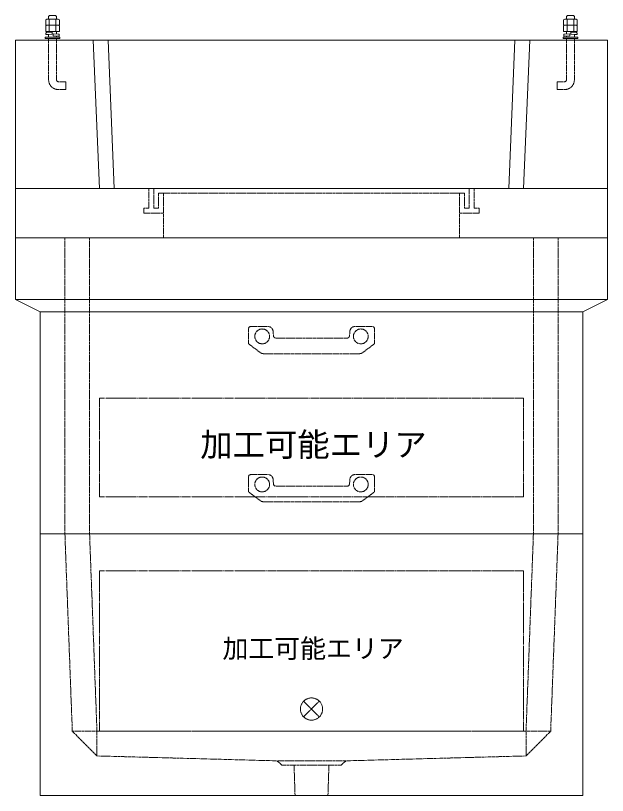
# Model space of a CAD drawing. Units: millimetres, scale not verified. Extents: x -3712 to 3712, y -2625 to 2625.
# Drawn here: x -638 to 562, y -1655 to -75 of the extents above; entities that cross this region are included whole.
import ezdxf
from ezdxf.enums import TextEntityAlignment as Align

# ---------------------------------------------------------------- set-up
doc = ezdxf.new("R2010")
doc.units = ezdxf.units.MM
doc.header["$LTSCALE"] = 10
doc.linetypes.add('LONG_DASHED1', pattern=[7, 6, -1])
doc.linetypes.add('LONG_DOUBLE_CHAIN', pattern=[21.8, 18, -1, 0.6, -0.6, 0.6, -1])
for name, color, linetype, lineweight in [('0-7_D-STR', 7, 'Continuous', 9), ('0-8_D-STR-STR2', 1, 'Continuous', 9), ('0-9_D-STR-STR4', 134, 'LONG_DASHED1', 9), ('0-B_D-STR-STR5', 1, 'LONG_DOUBLE_CHAIN', 9), ('0-C_D-STR-STR3', 2, 'LONG_DASHED1', 9)]:
    doc.layers.add(name, color=color, linetype=linetype, lineweight=lineweight)
doc.styles.add('ＭＳ ゴシック', font='')
doc.styles.get('ＭＳ ゴシック').set_extended_font_data('MS Gothic')

# ---------------------------------------------------------------- blocks, each defined once
blk = doc.blocks.new('A$C44C4220A')
at = {"layer": '0-8_D-STR-STR2'}
for p, q in [((-80, -20), (-60, 0)), ((-60, 0), (60, 0)), ((80, -20), (60, 0)), ((-138.6, -83.6), (-115, -70)), ((-138.6, -195), (-138.6, -83.6)), ((-80, -70), (-80, -20)), ((-69.3, -320), (-69.3, -70)), ((69.3, -320), (69.3, -70)), ((80, -70), (80, -20)), ((138.6, -195), (138.6, -83.6)), ((-138.6, -208.6), (-115, -195)), ((-138.6, -195), (138.6, -195)), ((-138.6, -320), (-138.6, -208.6)), ((138.6, -320), (138.6, -208.6)), ((-138.6, -320), (138.6, -320)), ((-135, -388.6), (-135, -408.6)), ((-126.3, -378.6), (-80, -372.4)), ((-125, -378.6), (-10, -372.2)), ((-125, -418.6), (-10, -412.2)), ((-80, -376.1), (-80, -320)), ((-80, -440.3), (-80, -416.1)), ((-80, -500), (-80, -465.3)), ((-10, -372.2), (-10, -412.2)), ((10, -337.2), (124.4, -343.6)), ((10, -337.2), (10, -377.2)), ((10, -377.2), (124.4, -383.6)), ((80, -341.1), (80, -320)), ((80, -440.3), (80, -381.1)), ((80, -390), (124.4, -383.6)), ((80, -500), (80, -465.3)), ((134.4, -353.4), (134.4, -373.6))]:
    blk.add_line(p, q, dxfattribs=at)
at = {"layer": '0-8_D-STR-STR2', "linetype": 'LONG_DASHED1'}
for p, q in [((-80, -500), (-80, -1300)), ((80, -500), (80, -1300)), ((-270, -1340), (-120, -1340))]:
    blk.add_line(p, q, dxfattribs=at)
at = {"layer": '0-8_D-STR-STR2'}
for points in [[(138.6, -83.6), (115, -70), (-115, -70)], [(138.6, -208.6), (115, -195), (-115, -195)]]:
    blk.add_lwpolyline(points, dxfattribs=at)
blk.add_lwpolyline([(-150, -440.3), (150, -440.3), (150, -465.3), (-150, -465.3)], close=True, dxfattribs=at)
at = {"layer": '0-8_D-STR-STR2', "linetype": 'LONG_DASHED1'}
blk.add_lwpolyline([(-270, -1340), (-270, -1500), (-120, -1500)], dxfattribs=at)
at = {"layer": '0-8_D-STR-STR2'}
for centre, start, end in [((-125, -388.6), 90, 180), ((-125, -408.6), 180, 270), ((124.4, -353.6), 0, 90), ((124.4, -373.6), 270, 0)]:
    blk.add_arc(centre, 10, start, end, dxfattribs=at)
at = {"layer": '0-8_D-STR-STR2', "linetype": 'LONG_DASHED1'}
for radius in [200, 40]:
    blk.add_arc((-120, -1300), radius, 270, 0, dxfattribs=at)
blk = doc.blocks.new('A$C2C46526B')
at = {"layer": '0-7_D-STR'}
for p, q in [((-6000, 4000), (6000, 4000)), ((-6000, 4000), (-6000, 0)), ((-4424.3, 4000), (-4300, 1000)), ((-4124.3, 4000), (-4000, 1000)), ((4124.3, 4000), (4000, 1000)), ((4424.3, 4000), (4300, 1000)), ((6000, 4000), (6000, 0)), ((-6000, 1000), (6000, 1000)), ((-6000, 0), (6000, 0))]:
    blk.add_line(p, q, dxfattribs=at)
at = {"layer": '0-7_D-STR', "linetype": 'LONG_DASHED1'}
for p, q in [((-3000, 0), (-3000, 900)), ((3000, 900), (3000, 0))]:
    blk.add_line(p, q, dxfattribs=at)
at = {"layer": '0-9_D-STR-STR4'}
for points in [[(-3300, 1000), (-3300, 600), (-3400, 600), (-3400, 500), (-3000, 500)], [(-3000, 900), (-3100, 900), (-3100, 600), (-3200, 600), (-3200, 1000)], [(3300, 1000), (3300, 600), (3400, 600), (3400, 500), (3000, 500)], [(3100, 900), (3100, 600), (3200, 600), (3200, 1000)], [(-3000, 900), (3000, 900), (3100, 900)]]:
    blk.add_lwpolyline(points, dxfattribs=at)
at = {"layer": '0-7_D-STR', "xscale": -1}
blk.add_blockref('A$C44C4220A', (-5250, 4500), dxfattribs=at)
at = {"layer": '0-7_D-STR'}
blk.add_blockref('A$C44C4220A', (5250, 4500), dxfattribs=at)
blk = doc.blocks.new('A$C27844A11')
at = {"layer": '0-C_D-STR-STR3'}
for p, q in [((-1280, 500), (-1280, 226.8)), ((-1230, 550), (-879.2, 550)), ((1230, 550), (879.2, 550)), ((1280, 500), (1280, 226.8)), ((-779.6, 458.7), (-771, 360.6)), ((779.6, 458.7), (771, 360.6)), ((-1257.7, 185.2), (-1030.2, 16.8)), ((721.2, 315), (-721.2, 315)), ((1257.7, 185.2), (1030.2, 16.8)), ((974.7, 0), (-974.7, 0))]:
    blk.add_line(p, q, dxfattribs=at)
for centre in [(-1000, 350), (1000, 350)]:
    blk.add_circle(centre, 150, dxfattribs=at)
for centre, radius, start, end in [((-1230, 500), 50, 90, 180), ((-879.2, 450), 100, 5, 90), ((879.2, 450), 100, 90, 175), ((1230, 500), 50, 0, 90), ((-721.2, 365), 50, 185, 270), ((721.2, 365), 50, 270, 355), ((-1230, 226.8), 50, 180, 236.30993), ((1230, 226.8), 50, 303.69007, 0), ((-974.7, 100), 100, 236.30993, 270), ((974.7, 100), 100, 270, 303.69007)]:
    blk.add_arc(centre, radius, start, end, dxfattribs=at)
blk = doc.blocks.new('A$Cacf56d2e')
at = {"layer": '0-7_D-STR'}
for p, q in [((6000, 6000), (-6000, 6000)), ((-6000, 4750), (-6000, 6000)), ((6000, 4750), (6000, 6000)), ((-6000, 4750), (-5500, 4500)), ((-6000, 4750), (6000, 4750)), ((6000, 4750), (5500, 4500)), ((-5500, 0), (-5500, 4500)), ((5500, 4500), (-5500, 4500)), ((5500, 0), (5500, 4500)), ((5500, 0), (-5500, 0))]:
    blk.add_line(p, q, dxfattribs=at)
at = {"layer": '0-7_D-STR', "linetype": 'LONG_DASHED1'}
for p, q in [((-5000, 6000), (-5000, 0)), ((-4500, 6000), (-4500, 0)), ((4500, 6000), (4500, 0)), ((5000, 6000), (5000, 0))]:
    blk.add_line(p, q, dxfattribs=at)
at = {"layer": '0-B_D-STR-STR5'}
for p, q in [((4300, 2750), (4300, 750)), ((4300, 750), (-4300, 750))]:
    blk.add_line(p, q, dxfattribs=at)
blk.add_lwpolyline([(4300, 2750), (-4300, 2750), (-4300, 750)], dxfattribs=at)
blk = doc.blocks.new('A$C6F5C57E3')
at = {"layer": '0-7_D-STR', "linetype": 'LONG_DASHED1'}
for p, q in [((-5000, 0), (-4850, -4000)), ((-4500, 0), (-4350, -4000)), ((4500, 0), (4350, -4000)), ((5000, 0), (4850, -4000)), ((-4350, -4500), (-4850, -4000)), ((4850, -4000), (-4850, -4000)), ((-4350, -4500), (-4350, -4000)), ((4350, -4500), (4850, -4000)), ((4350, -4500), (4350, -4000)), ((-4350, -4500), (-700, -4600)), ((4350, -4500), (700, -4600)), ((700, -4600), (-700, -4600)), ((-600, -4690), (-700, -4600)), ((600, -4690), (-600, -4690)), ((-333, -5300), (-352.5, -4690)), ((333, -5300), (352.5, -4690)), ((600, -4690), (700, -4600))]:
    blk.add_line(p, q, dxfattribs=at)
at = {"layer": '0-7_D-STR'}
for p, q in [((5500, -5300), (5500, 0)), ((-5500, -5300), (5500, -5300))]:
    blk.add_line(p, q, dxfattribs=at)
blk.add_lwpolyline([(-5500, -5300), (-5500, 0), (5500, 0)], dxfattribs=at)
at = {"layer": '0-B_D-STR-STR5'}
for p, q in [((-4300, -750), (-4300, -4000)), ((4300, -750), (-4300, -750)), ((4300, -750), (4300, -4000)), ((4300, -4000), (-4300, -4000))]:
    blk.add_line(p, q, dxfattribs=at)
blk = doc.blocks.new('A$C1C640AAB')
at = {"layer": '0-B_D-STR-STR5'}
for p, q in [((-159.1, -159.1), (159.1, 159.1)), ((-159.1, 159.1), (159.1, -159.1))]:
    blk.add_line(p, q, dxfattribs=at)
blk.add_circle((0, 0), 225, dxfattribs=at)
blk = doc.blocks.new('A$C9b355e3e')
at = {"layer": '0-7_D-STR'}
blk.add_blockref('A$C6F5C57E3', (0, 0), dxfattribs=at)
at = {"layer": '0-B_D-STR-STR5'}
blk.add_blockref('A$C1C640AAB', (0, -3550), dxfattribs=at)

msp = doc.modelspace()

# ---------------------------------------------------------------- block references
at = {"layer": '0-7_D-STR', "xscale": 0.1, "yscale": 0.1}
for name, p in [('A$C2C46526B', (-37.5, -525)), ('A$Cacf56d2e', (-37.5, -1125)), ('A$C9b355e3e', (-37.5, -1125))]:
    msp.add_blockref(name, p, dxfattribs=at)
at = {"layer": '0-C_D-STR-STR3', "xscale": 0.1, "yscale": 0.1}
for p in [(-37.5, -760), (-37.5, -1060)]:
    msp.add_blockref('A$C27844A11', p, dxfattribs=at)

# ---------------------------------------------------------------- texts
at = {"layer": '0-B_D-STR-STR5', "style": 'ＭＳ ゴシック'}
for height, p in [(48.09, (-263.09, -982.67)), (38.49, (-217.98, -1388.05))]:
    msp.add_text('加工可能エリア', height=height, dxfattribs=at).set_placement(p, align=Align.BOTTOM_LEFT)

doc.saveas('drawing.dxf')
